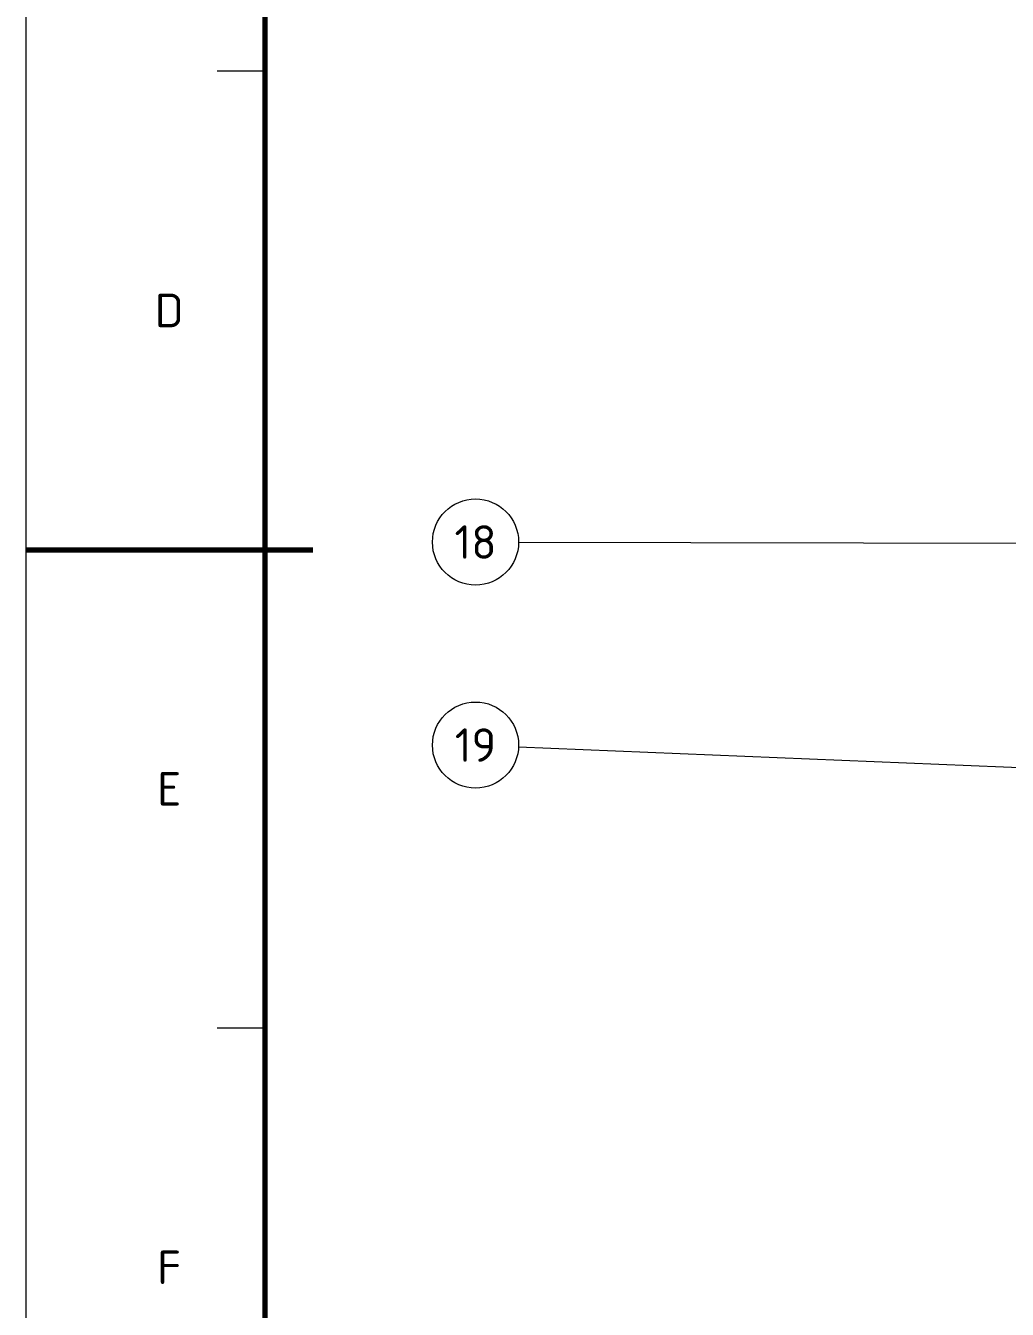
# Model space of a CAD drawing. Header units: millimetres. Extents: x 0 to 594, y 0 to 420.
# Drawn here: x 0 to 102.6, y 130.6 to 264.8 of the extents above; entities that cross this region are included whole.
import ezdxf
from ezdxf.enums import TextEntityAlignment as Align

# ---------------------------------------------------------------- set-up
doc = ezdxf.new("R2010")
doc.units = ezdxf.units.MM
for name, color, linetype, lineweight in [('06-TEXTO', 7, 'CONTINUOUS', 25), ('07-RECUADRO', 7, 'CONTINUOUS', 70), ('08-FINA', 5, 'CONTINUOUS', 18)]:
    doc.layers.add(name, color=color, linetype=linetype, lineweight=lineweight)
doc.styles.add('ISO3098', font='isocpeur.ttf')

msp = doc.modelspace()

# ---------------------------------------------------------------- linework, layer by layer
at = {"layer": '07-RECUADRO'}
msp.add_line((0, 210), (30, 210), dxfattribs=at)
msp.add_lwpolyline([(25, 10), (584, 10), (584, 410), (25, 410)], close=True, dxfattribs=at)
at = {"layer": '08-FINA'}
for p, q in [((25, 260), (20, 260)), ((51.5, 210.79), (120.06, 210.64)), ((51.5, 189.4), (119.35, 186.61)), ((25, 160), (20, 160))]:
    msp.add_line(p, q, dxfattribs=at)
msp.add_lwpolyline([(0, 0), (594, 0), (594, 420), (0, 420)], close=True, dxfattribs=at)
for centre in [(47, 210.8), (47, 189.58)]:
    msp.add_circle(centre, 4.5, dxfattribs=at)

# ---------------------------------------------------------------- texts
at = {"layer": '06-TEXTO', "style": 'ISO3098'}
for s, p in [('D', (15, 235)), ('18', (47, 210.8)), ('19', (47, 189.58)), ('E', (15, 185)), ('F', (15, 135))]:
    msp.add_text(s, height=3.5, dxfattribs=at).set_placement(p, align=Align.MIDDLE_CENTER)

doc.saveas('drawing.dxf')
